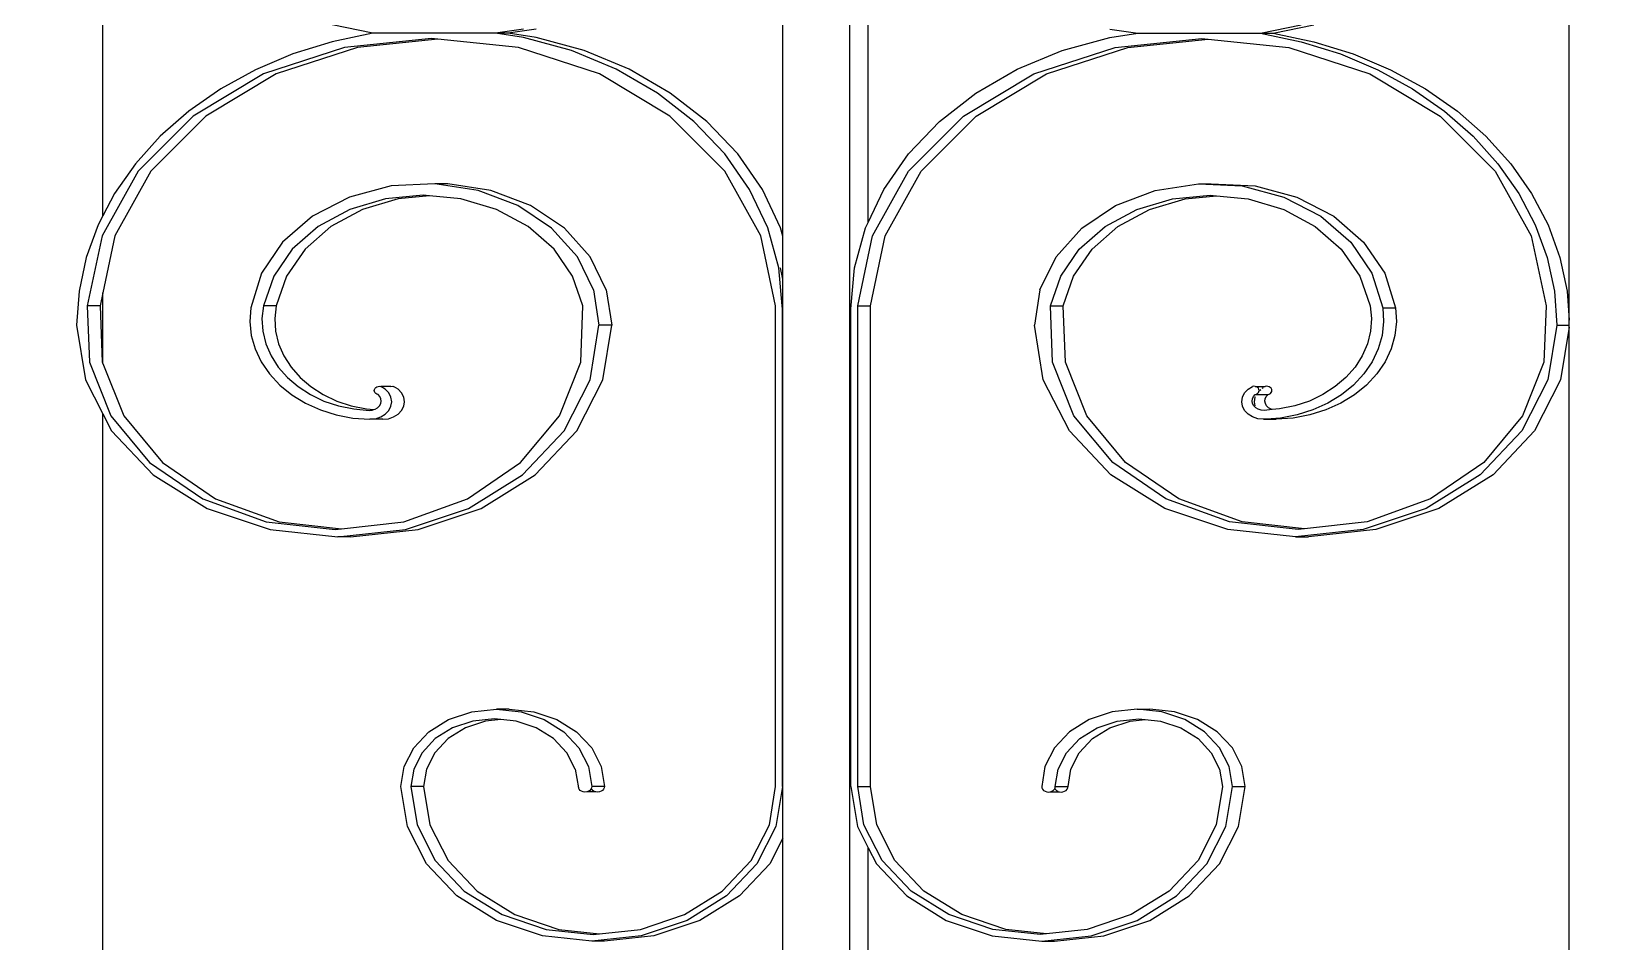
# Model space of a CAD drawing. Header units: millimetres. Extents: x 173236 to 801264, y -94969 to 615039.
# Drawn here: x 549722.2 to 550015, y -2385.4 to -2214.4 of the extents above; entities that cross this region are included whole.
import ezdxf

# ---------------------------------------------------------------- set-up
doc = ezdxf.new("R2010")
doc.units = ezdxf.units.MM
doc.header["$MEASUREMENT"] = 0
doc.header["$PDMODE"] = 2
for name, color, linetype in [('VOX-A-ANNO-DIMS', 160, 'Continuous'), ('VOX-A-STAIRS-STEPS', 140, 'Continuous'), ('VOX-A-WALL-PATT', 233, 'Continuous')]:
    doc.layers.add(name, color=color, linetype=linetype)
doc.styles.add('1.5 mm Rotis Annotative', font='', dxfattribs={"height": 1.5})
doc.styles.get('1.5 mm Rotis Annotative').set_extended_font_data('Rotis Sans Serif')
doc.dimstyles.new('1.5 mm Rotis Annotative', dxfattribs={"dimtxt": 1.5, "dimasz": 1, "dimexe": 1.5, "dimexo": 0, "dimgap": 1, "dimtad": 1, "dimdec": 0, "dimrnd": 5, "dimzin": 0, "dimdsep": 46, "dimtxsty": '1.5 mm Rotis Annotative', "dimblk": 'ARCHTICK', "dimcen": 0.09, "dimdle": 1, "dimadec": 0, "dimazin": 0, "dimtfac": 1, "dimtdec": 0, "dimtofl": 0, "dimtmove": 1, "dimatfit": 3, "dimfxl": 2, "dimfxlon": 1, "dimtolj": 1, "dimtzin": 0, "dimarcsym": 0})

# ---------------------------------------------------------------- blocks, each defined once
blk = doc.blocks.new('SS')
at = {"layer": 'VOX-A-WALL-PATT'}
for p, q in [((292606.12, -1446.61), (292606.12, -569.27)), ((292474.49, -1052.92), (292474.49, -947.93)), ((292618.41, -1037.51), (292618.41, -963.34)), ((292602.77, -1035.01), (292602.77, -965.84)), ((292742.83, -1033.79), (292742.83, -967.06)), ((292528.66, -1000.42), (292521.2, -998.88)), ((292528.66, -1000.42), (292521.2, -1001.97)), ((292531, -1000.42), (292523.54, -998.88)), ((292531, -1000.42), (292523.54, -1001.97)), ((292531, -1000.42), (292528.66, -1000.42)), ((292553.41, -1000.42), (292531, -1000.42)), ((292558.54, -999.67), (292553.41, -1000.42)), ((292558.54, -1001.18), (292553.41, -1000.42)), ((292663.52, -999.67), (292668.66, -1000.42)), ((292663.52, -1001.18), (292668.66, -1000.42)), ((292665.86, -999.67), (292671, -1000.42)), ((292665.86, -1001.18), (292671, -1000.42)), ((292668.66, -1000.42), (292671, -1000.42)), ((292671, -1000.42), (292693.4, -1000.42)), ((292693.4, -1000.42), (292700.87, -998.88)), ((292693.4, -1000.42), (292700.87, -1001.97)), ((292525.82, -1002.99), (292510.95, -1007.83)), ((292521.2, -1001.97), (292514.01, -1004.2)), ((292523.54, -1001.97), (292516.35, -1004.2)), ((292540.54, -1001.46), (292525.82, -1002.99)), ((292541.71, -1001.34), (292540.54, -1001.46)), ((292555.26, -1002.99), (292540.54, -1001.46)), ((292557.6, -1002.99), (292541.71, -1001.34)), ((292570.13, -1007.83), (292555.26, -1002.99)), ((292572.47, -1007.83), (292557.6, -1002.99)), ((292567.3, -1003.59), (292558.54, -1001.18)), ((292575.54, -1007), (292567.3, -1003.59)), ((292646.53, -1007), (292654.76, -1003.59)), ((292648.87, -1007), (292657.1, -1003.59)), ((292651.94, -1007.83), (292666.8, -1002.99)), ((292654.76, -1003.59), (292663.52, -1001.18)), ((292657.1, -1003.59), (292665.86, -1001.18)), ((292666.8, -1002.99), (292681.52, -1001.46)), ((292681.52, -1001.46), (292682.69, -1001.34)), ((292681.52, -1001.46), (292696.25, -1002.99)), ((292682.69, -1001.34), (292698.59, -1002.99)), ((292696.25, -1002.99), (292711.11, -1007.83)), ((292698.59, -1002.99), (292713.45, -1007.83)), ((292700.87, -1001.97), (292708.06, -1004.2)), ((292514.01, -1004.2), (292507.18, -1007.09)), ((292516.35, -1004.2), (292509.52, -1007.09)), ((292708.06, -1004.2), (292714.89, -1007.09)), ((292510.95, -1007.83), (292498.08, -1015.55)), ((292507.18, -1007.09), (292500.8, -1010.59)), ((292509.52, -1007.09), (292503.14, -1010.59)), ((292583.01, -1015.55), (292570.13, -1007.83)), ((292585.35, -1015.55), (292572.47, -1007.83)), ((292583.07, -1011.36), (292575.54, -1007)), ((292638.99, -1011.36), (292646.53, -1007)), ((292639.06, -1015.55), (292651.94, -1007.83)), ((292641.33, -1011.36), (292648.87, -1007)), ((292711.11, -1007.83), (292723.99, -1015.55)), ((292713.45, -1007.83), (292726.33, -1015.55)), ((292714.89, -1007.09), (292721.27, -1010.59)), ((292500.8, -1010.59), (292494.96, -1014.65)), ((292503.14, -1010.59), (292497.3, -1014.65)), ((292589.74, -1016.55), (292583.07, -1011.36)), ((292632.32, -1016.55), (292638.99, -1011.36)), ((292634.66, -1016.55), (292641.33, -1011.36)), ((292721.27, -1010.59), (292727.11, -1014.65)), ((292494.96, -1014.65), (292489.73, -1019.24)), ((292497.3, -1014.65), (292492.07, -1019.24)), ((292727.11, -1014.65), (292732.33, -1019.24)), ((292498.08, -1015.55), (292488.02, -1025.66)), ((292593.07, -1025.66), (292583.01, -1015.55)), ((292595.41, -1025.66), (292585.35, -1015.55)), ((292595.4, -1022.48), (292589.74, -1016.55)), ((292626.66, -1022.48), (292632.32, -1016.55)), ((292629, -1025.66), (292639.06, -1015.55)), ((292629, -1022.48), (292634.66, -1016.55)), ((292723.99, -1015.55), (292734.05, -1025.66)), ((292726.33, -1015.55), (292736.39, -1025.66)), ((292489.73, -1019.24), (292485.19, -1024.28)), ((292492.07, -1019.24), (292487.53, -1024.28)), ((292732.33, -1019.24), (292736.88, -1024.28)), ((292599.94, -1029.02), (292595.4, -1022.48)), ((292622.13, -1029.02), (292626.66, -1022.48)), ((292624.47, -1029.02), (292629, -1022.48)), ((292485.19, -1024.28), (292481.38, -1029.7)), ((292488.02, -1025.66), (292481.43, -1037.49)), ((292487.53, -1024.28), (292483.72, -1029.7)), ((292599.66, -1037.49), (292593.07, -1025.66)), ((292602, -1037.49), (292595.41, -1025.66)), ((292622.41, -1037.49), (292629, -1025.66)), ((292734.05, -1025.66), (292740.64, -1037.49)), ((292736.39, -1025.66), (292742.98, -1037.49)), ((292736.88, -1024.28), (292740.68, -1029.7)), ((292531.99, -1028.35), (292524.36, -1030.37)), ((292534.33, -1028.35), (292526.7, -1030.37)), ((292540, -1027.93), (292531.99, -1028.35)), ((292542.34, -1027.93), (292534.33, -1028.35)), ((292542.34, -1027.93), (292540, -1027.93)), ((292550.23, -1029.15), (292542.34, -1027.93)), ((292557.49, -1031.91), (292550.23, -1029.15)), ((292602.77, -1035.01), (292599.94, -1029.02)), ((292618.82, -1036.02), (292622.13, -1029.02)), ((292621.16, -1036.02), (292624.47, -1029.02)), ((292664.57, -1031.91), (292671.84, -1029.15)), ((292666.91, -1031.91), (292674.18, -1029.15)), ((292671.84, -1029.15), (292679.72, -1027.93)), ((292674.18, -1029.15), (292682.06, -1027.93)), ((292679.72, -1027.93), (292682.06, -1027.93)), ((292682.06, -1027.93), (292690.07, -1028.35)), ((292690.07, -1028.35), (292697.7, -1030.37)), ((292481.38, -1029.7), (292478.37, -1035.45)), ((292483.72, -1029.7), (292480.71, -1035.45)), ((292524.36, -1030.37), (292517.59, -1033.87)), ((292526.7, -1030.37), (292519.93, -1033.87)), ((292533.27, -1030.71), (292526.74, -1032.66)), ((292539.02, -1030.16), (292533.27, -1030.71)), ((292540.19, -1030.04), (292539.02, -1030.16)), ((292544.76, -1030.71), (292539.02, -1030.16)), ((292547.1, -1030.71), (292540.19, -1030.04)), ((292551.29, -1032.66), (292544.76, -1030.71)), ((292553.63, -1032.66), (292547.1, -1030.71)), ((292563.68, -1036.05), (292557.49, -1031.91)), ((292658.38, -1036.05), (292664.57, -1031.91)), ((292660.72, -1036.05), (292666.91, -1031.91)), ((292670.78, -1032.66), (292677.31, -1030.71)), ((292677.31, -1030.71), (292683.05, -1030.16)), ((292683.05, -1030.16), (292684.22, -1030.04)), ((292683.05, -1030.16), (292688.79, -1030.71)), ((292684.22, -1030.04), (292691.13, -1030.71)), ((292688.79, -1030.71), (292695.32, -1032.66)), ((292691.13, -1030.71), (292697.66, -1032.66)), ((292697.7, -1030.37), (292704.47, -1033.87)), ((292740.68, -1029.7), (292742.83, -1033.79)), ((292517.59, -1033.87), (292512.11, -1038.62)), ((292519.93, -1033.87), (292514.45, -1038.62)), ((292526.74, -1032.66), (292520.96, -1035.79)), ((292557.08, -1035.79), (292551.29, -1032.66)), ((292559.42, -1035.79), (292553.63, -1032.66)), ((292603.25, -1036.02), (292602.77, -1035.01)), ((292664.99, -1035.79), (292670.78, -1032.66)), ((292695.32, -1032.66), (292701.11, -1035.79)), ((292697.66, -1032.66), (292703.45, -1035.79)), ((292704.47, -1033.87), (292709.96, -1038.62)), ((292742.83, -1033.79), (292743.7, -1035.45)), ((292478.37, -1035.45), (292476.19, -1041.43)), ((292480.71, -1035.45), (292478.53, -1041.43)), ((292481.43, -1037.49), (292478.73, -1050.29)), ((292520.96, -1035.79), (292516.23, -1039.94)), ((292561.8, -1039.94), (292557.08, -1035.79)), ((292564.14, -1039.94), (292559.42, -1035.79)), ((292568.4, -1041.31), (292563.68, -1036.05)), ((292602.35, -1050.29), (292599.66, -1037.49)), ((292604.69, -1050.29), (292602, -1037.49)), ((292605.26, -1043.33), (292603.25, -1036.02)), ((292618.41, -1037.51), (292618.82, -1036.02)), ((292618.41, -1045.37), (292618.41, -1037.51)), ((292619.14, -1043.33), (292621.16, -1036.02)), ((292619.71, -1050.29), (292622.41, -1037.49)), ((292653.66, -1041.31), (292658.38, -1036.05)), ((292656, -1041.31), (292660.72, -1036.05)), ((292660.26, -1039.94), (292664.99, -1035.79)), ((292701.11, -1035.79), (292705.83, -1039.94)), ((292703.45, -1035.79), (292708.17, -1039.94)), ((292740.64, -1037.49), (292742.83, -1047.89)), ((292742.98, -1037.49), (292745.68, -1050.29)), ((292743.7, -1035.45), (292745.88, -1041.43)), ((292512.11, -1038.62), (292508.26, -1044.32)), ((292514.45, -1038.62), (292510.6, -1044.32)), ((292516.23, -1039.94), (292512.83, -1044.86)), ((292565.2, -1044.86), (292561.8, -1039.94)), ((292567.54, -1044.86), (292564.14, -1039.94)), ((292656.86, -1044.86), (292660.26, -1039.94)), ((292705.83, -1039.94), (292709.23, -1044.86)), ((292708.17, -1039.94), (292711.57, -1044.86)), ((292709.96, -1038.62), (292713.81, -1044.32)), ((292476.19, -1041.43), (292474.87, -1047.58)), ((292478.53, -1041.43), (292477.21, -1047.58)), ((292571.36, -1047.36), (292568.4, -1041.31)), ((292605.94, -1050.81), (292605.26, -1043.33)), ((292618.41, -1045.37), (292618.84, -1043.33)), ((292618.51, -1050.29), (292619.14, -1043.33)), ((292650.7, -1047.36), (292653.66, -1041.31)), ((292653.04, -1047.36), (292656, -1041.31)), ((292745.88, -1041.43), (292747.19, -1047.58)), ((292508.26, -1044.32), (292506.28, -1050.63)), ((292510.6, -1044.32), (292508.62, -1050.63)), ((292512.83, -1044.86), (292510.94, -1050.29)), ((292567.09, -1050.29), (292565.2, -1044.86)), ((292569.43, -1050.29), (292567.54, -1044.86)), ((292618.41, -1050.29), (292618.41, -1045.37)), ((292654.98, -1050.29), (292656.86, -1044.86)), ((292709.23, -1044.86), (292711.12, -1050.29)), ((292711.57, -1044.86), (292713.46, -1050.29)), ((292713.81, -1044.32), (292715.78, -1050.63)), ((292474.87, -1047.58), (292474.49, -1052.92)), ((292477.21, -1047.58), (292476.77, -1053.81)), ((292571.36, -1047.36), (292572.37, -1053.81)), ((292650.7, -1047.36), (292649.7, -1053.81)), ((292653.04, -1047.36), (292652.04, -1053.81)), ((292742.83, -1060.83), (292742.83, -1047.89)), ((292742.83, -1047.89), (292743.34, -1050.29)), ((292747.19, -1047.58), (292747.64, -1053.81)), ((292478.73, -1050.29), (292479.14, -1060.59)), ((292506.28, -1050.63), (292506.12, -1053.16)), ((292508.62, -1050.63), (292506.28, -1050.63)), ((292508.62, -1050.63), (292508.46, -1053.16)), ((292510.94, -1050.29), (292510.7, -1052.61)), ((292566.68, -1060.59), (292567.09, -1050.29)), ((292569.43, -1050.29), (292567.09, -1050.29)), ((292569.02, -1060.59), (292569.43, -1050.29)), ((292604.69, -1050.29), (292602.35, -1050.29)), ((292602.35, -1138.23), (292602.35, -1050.29)), ((292604.69, -1138.23), (292604.69, -1050.29)), ((292605.94, -1138.23), (292605.94, -1050.81)), ((292618.41, -1050.29), (292618.51, -1050.29)), ((292618.41, -1050.81), (292618.41, -1050.29)), ((292618.41, -1050.81), (292618.47, -1050.81)), ((292618.41, -1138.23), (292618.41, -1050.81)), ((292618.47, -1050.81), (292618.51, -1050.29)), ((292618.47, -1138.23), (292618.47, -1050.81)), ((292619.71, -1138.23), (292619.71, -1050.29)), ((292655.39, -1060.59), (292654.98, -1050.29)), ((292711.12, -1050.29), (292713.46, -1050.29)), ((292711.12, -1050.29), (292711.37, -1052.61)), ((292713.46, -1050.29), (292713.71, -1052.61)), ((292715.78, -1050.63), (292715.95, -1053.16)), ((292743.34, -1050.29), (292742.93, -1060.59)), ((292743.34, -1050.29), (292745.68, -1050.29)), ((292745.68, -1050.29), (292745.27, -1060.59)), ((292474.49, -1053.81), (292474.49, -1052.92)), ((292476.77, -1053.81), (292474.49, -1053.81)), ((292474.49, -1054.2), (292474.49, -1053.81)), ((292474.49, -1054.2), (292476.06, -1063.83)), ((292474.49, -1322.37), (292474.49, -1054.2)), ((292476.77, -1053.81), (292478.4, -1063.83)), ((292506.12, -1053.16), (292506.38, -1055.68)), ((292508.46, -1053.16), (292508.72, -1055.68)), ((292510.7, -1052.61), (292510.85, -1054.93)), ((292510.85, -1054.93), (292511.41, -1057.21)), ((292570.74, -1063.83), (292572.37, -1053.81)), ((292651.33, -1063.83), (292649.7, -1053.81)), ((292649.7, -1053.81), (292652.04, -1053.81)), ((292653.67, -1063.83), (292652.04, -1053.81)), ((292711.21, -1054.93), (292710.66, -1057.21)), ((292711.37, -1052.61), (292711.21, -1054.93)), ((292713.55, -1054.93), (292713, -1057.21)), ((292713.71, -1052.61), (292713.55, -1054.93)), ((292715.95, -1053.16), (292715.68, -1055.68)), ((292747.64, -1053.81), (292746.01, -1063.83)), ((292506.38, -1055.68), (292507.09, -1058.15)), ((292508.72, -1055.68), (292509.43, -1058.15)), ((292511.41, -1057.21), (292512.36, -1059.41)), ((292710.66, -1057.21), (292709.71, -1059.41)), ((292713, -1057.21), (292712.05, -1059.41)), ((292715.68, -1055.68), (292714.98, -1058.15)), ((292479.14, -1060.59), (292483.04, -1070.4)), ((292507.09, -1058.15), (292508.2, -1060.52)), ((292508.2, -1060.52), (292509.72, -1062.74)), ((292509.43, -1058.15), (292510.54, -1060.52)), ((292510.54, -1060.52), (292512.06, -1062.74)), ((292512.36, -1059.41), (292513.67, -1061.48)), ((292562.78, -1070.4), (292566.68, -1060.59)), ((292565.12, -1070.4), (292569.02, -1060.59)), ((292659.29, -1070.4), (292655.39, -1060.59)), ((292709.71, -1059.41), (292708.39, -1061.48)), ((292712.05, -1059.41), (292710.73, -1061.48)), ((292713.86, -1060.52), (292712.35, -1062.74)), ((292714.98, -1058.15), (292713.86, -1060.52)), ((292745.27, -1060.59), (292741.36, -1070.4)), ((292742.93, -1060.59), (292742.83, -1060.83)), ((292509.72, -1062.74), (292511.6, -1064.77)), ((292512.06, -1062.74), (292513.94, -1064.77)), ((292513.67, -1061.48), (292515.34, -1063.37)), ((292515.34, -1063.37), (292517.31, -1065.06)), ((292706.73, -1063.37), (292704.75, -1065.06)), ((292708.39, -1061.48), (292706.73, -1063.37)), ((292709.07, -1063.37), (292707.09, -1065.06)), ((292710.73, -1061.48), (292709.07, -1063.37)), ((292712.35, -1062.74), (292710.47, -1064.77)), ((292742.83, -1060.83), (292739.02, -1070.4)), ((292476.06, -1063.83), (292480.83, -1073.17)), ((292478.4, -1063.83), (292483.17, -1073.17)), ((292511.6, -1064.77), (292513.81, -1066.56)), ((292513.94, -1064.77), (292516.15, -1066.56)), ((292517.31, -1065.06), (292519.56, -1066.51)), ((292519.56, -1066.51), (292522.04, -1067.69)), ((292528.91, -1065.76), (292528.94, -1065.56)), ((292528.94, -1065.95), (292528.91, -1065.76)), ((292528.94, -1065.56), (292529.04, -1065.37)), ((292529.03, -1066.14), (292528.94, -1065.95)), ((292529.18, -1066.3), (292529.03, -1066.14)), ((292529.04, -1065.37), (292529.19, -1065.22)), ((292529.37, -1066.42), (292529.18, -1066.3)), ((292529.19, -1065.22), (292529.39, -1065.1)), ((292529.6, -1066.5), (292529.37, -1066.42)), ((292529.39, -1065.1), (292529.62, -1065.02)), ((292531.94, -1066.5), (292529.6, -1066.5)), ((292529.92, -1066.87), (292529.6, -1066.5)), ((292529.62, -1065.02), (292529.86, -1065)), ((292529.86, -1065), (292530.11, -1065.03)), ((292531.94, -1065.03), (292530.11, -1065.03)), ((292530.22, -1065.1), (292530.11, -1065.03)), ((292530.67, -1065.37), (292530.41, -1065.22)), ((292531.14, -1065.76), (292530.95, -1065.56)), ((292531.25, -1065.76), (292531.28, -1065.56)), ((292531.28, -1065.95), (292531.25, -1065.76)), ((292531.28, -1065.56), (292531.38, -1065.37)), ((292531.37, -1066.14), (292531.28, -1065.95)), ((292531.52, -1066.3), (292531.37, -1066.14)), ((292531.38, -1065.37), (292531.53, -1065.22)), ((292531.65, -1066.39), (292531.52, -1066.3)), ((292531.53, -1065.22), (292531.73, -1065.1)), ((292531.67, -1066.42), (292531.65, -1066.39)), ((292531.71, -1066.42), (292531.67, -1066.42)), ((292531.94, -1066.5), (292531.71, -1066.42)), ((292531.73, -1065.1), (292531.94, -1065.03)), ((292531.94, -1065.03), (292532.2, -1065)), ((292532.26, -1066.87), (292531.94, -1066.5)), ((292532.2, -1065), (292532.45, -1065.03)), ((292533.27, -1065.54), (292532.45, -1065.03)), ((292533.9, -1066.21), (292533.27, -1065.54)), ((292534.3, -1066.98), (292533.9, -1066.21)), ((292565.96, -1073.17), (292570.74, -1063.83)), ((292656.1, -1073.17), (292651.33, -1063.83)), ((292658.44, -1073.17), (292653.67, -1063.83)), ((292687.77, -1066.98), (292688.16, -1066.21)), ((292688.16, -1066.21), (292688.8, -1065.54)), ((292688.8, -1065.54), (292689.62, -1065.03)), ((292689.86, -1065), (292689.62, -1065.03)), ((292690.11, -1065.02), (292689.86, -1065)), ((292690.11, -1065.02), (292691.96, -1065.03)), ((292690.11, -1066.98), (292690.5, -1066.21)), ((292690.5, -1066.21), (292691.14, -1065.54)), ((292691.14, -1065.54), (292691.96, -1065.03)), ((292692.2, -1065), (292691.96, -1065.03)), ((292692.14, -1066.87), (292692.47, -1066.5)), ((292692.45, -1065.02), (292692.2, -1065)), ((292692.68, -1065.1), (292692.45, -1065.02)), ((292692.47, -1066.5), (292692.69, -1066.42)), ((292692.87, -1065.22), (292692.68, -1065.1)), ((292692.69, -1066.42), (292692.89, -1066.3)), ((292693.03, -1065.37), (292692.87, -1065.22)), ((292692.89, -1066.3), (292693.04, -1066.14)), ((292693.12, -1065.56), (292693.03, -1065.37)), ((292693.04, -1066.14), (292693.13, -1065.95)), ((292693.16, -1065.76), (292693.12, -1065.56)), ((292693.13, -1065.95), (292693.16, -1065.76)), ((292702.5, -1066.51), (292700.03, -1067.69)), ((292704.84, -1066.51), (292702.37, -1067.69)), ((292704.75, -1065.06), (292702.5, -1066.51)), ((292707.09, -1065.06), (292704.84, -1066.51)), ((292710.47, -1064.77), (292708.26, -1066.56)), ((292746.01, -1063.83), (292742.83, -1070.05)), ((292513.81, -1066.56), (292516.3, -1068.09)), ((292516.15, -1066.56), (292518.64, -1068.09)), ((292516.3, -1068.09), (292519.04, -1069.33)), ((292518.64, -1068.09), (292521.38, -1069.33)), ((292519.04, -1069.33), (292521.95, -1070.24)), ((292521.38, -1069.33), (292524.29, -1070.24)), ((292522.04, -1067.69), (292524.69, -1068.57)), ((292524.69, -1068.57), (292527.48, -1069.14)), ((292527.48, -1069.14), (292528.83, -1069.26)), ((292528.83, -1069.26), (292529.06, -1069.19)), ((292528.83, -1069.26), (292530.33, -1069.4)), ((292529.06, -1069.19), (292529.51, -1068.93)), ((292529.51, -1068.93), (292529.86, -1068.58)), ((292529.86, -1068.58), (292530.08, -1068.17)), ((292530.12, -1067.29), (292529.92, -1066.87)), ((292530.08, -1068.17), (292530.17, -1067.73)), ((292530.17, -1067.73), (292530.12, -1067.29)), ((292530.33, -1069.4), (292530.88, -1069.35)), ((292530.88, -1069.35), (292531.4, -1069.19)), ((292531.4, -1069.19), (292531.85, -1068.93)), ((292531.85, -1068.93), (292532.2, -1068.58)), ((292531.96, -1066.98), (292531.9, -1066.87)), ((292532.09, -1067.82), (292531.96, -1066.98)), ((292531.97, -1068.58), (292532.09, -1067.82)), ((292532.2, -1068.58), (292532.42, -1068.17)), ((292532.46, -1067.29), (292532.26, -1066.87)), ((292532.42, -1068.17), (292532.51, -1067.73)), ((292532.51, -1067.73), (292532.46, -1067.29)), ((292533.9, -1069.43), (292534.3, -1068.65)), ((292534.43, -1067.82), (292534.3, -1066.98)), ((292534.3, -1068.65), (292534.43, -1067.82)), ((292687.63, -1067.82), (292687.77, -1066.98)), ((292687.77, -1068.65), (292687.63, -1067.82)), ((292688.16, -1069.43), (292687.77, -1068.65)), ((292689.97, -1067.82), (292690.11, -1066.98)), ((292690.11, -1068.65), (292689.97, -1067.82)), ((292690.5, -1069.43), (292690.11, -1068.65)), ((292691.89, -1067.73), (292691.95, -1067.29)), ((292691.98, -1068.17), (292691.89, -1067.73)), ((292691.95, -1067.29), (292692.14, -1066.87)), ((292692.21, -1068.58), (292691.98, -1068.17)), ((292692.56, -1068.93), (292692.21, -1068.58)), ((292693.01, -1069.19), (292692.56, -1068.93)), ((292693.24, -1069.26), (292693.01, -1069.19)), ((292694.59, -1069.14), (292693.24, -1069.26)), ((292693.53, -1069.35), (292693.24, -1069.26)), ((292694.08, -1069.4), (292693.53, -1069.35)), ((292696.93, -1069.14), (292694.08, -1069.4)), ((292697.37, -1068.57), (292694.59, -1069.14)), ((292699.71, -1068.57), (292696.93, -1069.14)), ((292700.03, -1067.69), (292697.37, -1068.57)), ((292702.37, -1067.69), (292699.71, -1068.57)), ((292703.03, -1069.33), (292700.11, -1070.24)), ((292705.76, -1068.09), (292703.03, -1069.33)), ((292708.26, -1066.56), (292705.76, -1068.09)), ((292483.04, -1070.4), (292490.14, -1078.95)), ((292521.95, -1070.24), (292525, -1070.81)), ((292524.29, -1070.24), (292527.34, -1070.81)), ((292525, -1070.81), (292528.12, -1071.04)), ((292527.34, -1070.81), (292529.06, -1070.94)), ((292528.12, -1071.04), (292529.06, -1070.94)), ((292530.46, -1071.04), (292528.12, -1071.04)), ((292529.06, -1070.94), (292530.46, -1071.04)), ((292530.46, -1071.04), (292531.49, -1070.93)), ((292531.49, -1070.93), (292532.45, -1070.61)), ((292532.45, -1070.61), (292533.27, -1070.1)), ((292533.27, -1070.1), (292533.9, -1069.43)), ((292555.68, -1078.95), (292562.78, -1070.4)), ((292558.02, -1078.95), (292565.12, -1070.4)), ((292666.38, -1078.95), (292659.29, -1070.4)), ((292688.8, -1070.1), (292688.16, -1069.43)), ((292689.62, -1070.61), (292688.8, -1070.1)), ((292690.58, -1070.93), (292689.62, -1070.61)), ((292691.14, -1070.1), (292690.5, -1069.43)), ((292691.61, -1071.04), (292690.58, -1070.93)), ((292691.96, -1070.61), (292691.14, -1070.1)), ((292692.92, -1070.93), (292691.61, -1071.04)), ((292691.61, -1071.04), (292693.95, -1071.04)), ((292692.92, -1070.93), (292691.96, -1070.61)), ((292693.95, -1071.04), (292692.92, -1070.93)), ((292697.06, -1070.81), (292693.95, -1071.04)), ((292700.11, -1070.24), (292697.06, -1070.81)), ((292739.02, -1070.4), (292731.93, -1078.95)), ((292741.36, -1070.4), (292734.27, -1078.95)), ((292742.83, -1070.05), (292741.23, -1073.17)), ((292742.83, -1322.8), (292742.83, -1070.05)), ((292480.83, -1073.17), (292488.43, -1081.2)), ((292483.17, -1073.17), (292490.77, -1081.2)), ((292558.37, -1081.2), (292565.96, -1073.17)), ((292663.7, -1081.2), (292656.1, -1073.17)), ((292666.04, -1081.2), (292658.44, -1073.17)), ((292741.23, -1073.17), (292733.64, -1081.2)), ((292490.14, -1078.95), (292499.87, -1085.59)), ((292545.95, -1085.59), (292555.68, -1078.95)), ((292548.29, -1085.59), (292558.02, -1078.95)), ((292676.12, -1085.59), (292666.38, -1078.95)), ((292731.93, -1078.95), (292722.2, -1085.59)), ((292734.27, -1078.95), (292724.54, -1085.59)), ((292488.43, -1081.2), (292498.33, -1087.35)), ((292490.77, -1081.2), (292500.67, -1087.35)), ((292548.47, -1087.35), (292558.37, -1081.2)), ((292673.6, -1087.35), (292663.7, -1081.2)), ((292675.94, -1087.35), (292666.04, -1081.2)), ((292733.64, -1081.2), (292723.74, -1087.35)), ((292499.87, -1085.59), (292511.48, -1089.78)), ((292534.33, -1089.78), (292545.95, -1085.59)), ((292536.67, -1089.78), (292548.29, -1085.59)), ((292687.73, -1089.78), (292676.12, -1085.59)), ((292722.2, -1085.59), (292710.58, -1089.78)), ((292724.54, -1085.59), (292712.92, -1089.78)), ((292498.33, -1087.35), (292509.86, -1091.22)), ((292500.67, -1087.35), (292512.2, -1091.22)), ((292536.94, -1091.22), (292548.47, -1087.35)), ((292685.13, -1091.22), (292673.6, -1087.35)), ((292687.47, -1091.22), (292675.94, -1087.35)), ((292723.74, -1087.35), (292712.21, -1091.22)), ((292509.86, -1091.22), (292522.23, -1092.54)), ((292511.48, -1089.78), (292522.91, -1091.09)), ((292512.2, -1091.22), (292524.57, -1092.54)), ((292522.91, -1091.09), (292534.33, -1089.78)), ((292522.91, -1091.09), (292524.08, -1091.22)), ((292524.08, -1091.22), (292536.67, -1089.78)), ((292524.57, -1092.54), (292536.94, -1091.22)), ((292697.5, -1092.54), (292685.13, -1091.22)), ((292699.84, -1092.54), (292687.47, -1091.22)), ((292699.16, -1091.09), (292687.73, -1089.78)), ((292710.58, -1089.78), (292699.16, -1091.09)), ((292700.33, -1091.22), (292699.16, -1091.09)), ((292712.21, -1091.22), (292699.84, -1092.54)), ((292712.92, -1089.78), (292700.33, -1091.22)), ((292524.57, -1092.54), (292522.23, -1092.54)), ((292697.5, -1092.54), (292699.84, -1092.54)), ((292538.9, -1128.23), (292542.52, -1125.98)), ((292541.24, -1128.23), (292544.86, -1125.98)), ((292542.52, -1125.98), (292546.72, -1124.57)), ((292544.86, -1125.98), (292549.06, -1124.57)), ((292549.28, -1126.25), (292545.59, -1127.49)), ((292546.72, -1124.57), (292551.24, -1124.09)), ((292549.06, -1124.57), (292553.58, -1124.09)), ((292552.07, -1125.95), (292549.28, -1126.25)), ((292553.58, -1124.09), (292551.24, -1124.09)), ((292553.24, -1125.83), (292552.07, -1125.95)), ((292554.86, -1126.25), (292552.07, -1125.95)), ((292557.2, -1126.25), (292553.24, -1125.83)), ((292553.58, -1124.09), (292558.1, -1124.57)), ((292558.55, -1127.49), (292554.86, -1126.25)), ((292560.89, -1127.49), (292557.2, -1126.25)), ((292558.1, -1124.57), (292562.31, -1125.98)), ((292562.31, -1125.98), (292565.92, -1128.23)), ((292659.76, -1125.98), (292656.14, -1128.23)), ((292662.1, -1125.98), (292658.48, -1128.23)), ((292663.97, -1124.57), (292659.76, -1125.98)), ((292666.31, -1124.57), (292662.1, -1125.98)), ((292663.51, -1127.49), (292667.2, -1126.25)), ((292668.48, -1124.09), (292663.97, -1124.57)), ((292670.82, -1124.09), (292666.31, -1124.57)), ((292667.2, -1126.25), (292669.99, -1125.95)), ((292668.48, -1124.09), (292670.82, -1124.09)), ((292669.99, -1125.95), (292671.16, -1125.83)), ((292669.99, -1125.95), (292672.79, -1126.25)), ((292675.34, -1124.57), (292670.82, -1124.09)), ((292671.16, -1125.83), (292675.13, -1126.25)), ((292672.79, -1126.25), (292676.48, -1127.49)), ((292675.13, -1126.25), (292678.82, -1127.49)), ((292679.55, -1125.98), (292675.34, -1124.57)), ((292683.16, -1128.23), (292679.55, -1125.98)), ((292536.13, -1131.16), (292538.9, -1128.23)), ((292538.47, -1131.16), (292541.24, -1128.23)), ((292545.59, -1127.49), (292542.42, -1129.46)), ((292561.72, -1129.46), (292558.55, -1127.49)), ((292564.06, -1129.46), (292560.89, -1127.49)), ((292565.92, -1128.23), (292568.7, -1131.16)), ((292656.14, -1128.23), (292653.37, -1131.16)), ((292658.48, -1128.23), (292655.71, -1131.16)), ((292660.34, -1129.46), (292663.51, -1127.49)), ((292676.48, -1127.49), (292679.65, -1129.46)), ((292678.82, -1127.49), (292681.99, -1129.46)), ((292685.94, -1131.16), (292683.16, -1128.23)), ((292534.38, -1134.57), (292536.13, -1131.16)), ((292536.72, -1134.57), (292538.47, -1131.16)), ((292539.99, -1132.03), (292538.46, -1135.02)), ((292542.42, -1129.46), (292539.99, -1132.03)), ((292564.15, -1132.03), (292561.72, -1129.46)), ((292566.49, -1132.03), (292564.06, -1129.46)), ((292565.68, -1135.02), (292564.15, -1132.03)), ((292568.02, -1135.02), (292566.49, -1132.03)), ((292568.7, -1131.16), (292570.44, -1134.57)), ((292653.37, -1131.16), (292651.63, -1134.57)), ((292655.71, -1131.16), (292653.97, -1134.57)), ((292656.38, -1135.02), (292657.91, -1132.03)), ((292657.91, -1132.03), (292660.34, -1129.46)), ((292679.65, -1129.46), (292682.08, -1132.03)), ((292681.99, -1129.46), (292684.42, -1132.03)), ((292682.08, -1132.03), (292683.61, -1135.02)), ((292684.42, -1132.03), (292685.95, -1135.02)), ((292687.68, -1134.57), (292685.94, -1131.16)), ((292533.79, -1138.23), (292534.38, -1134.57)), ((292536.13, -1138.23), (292536.72, -1134.57)), ((292538.46, -1135.02), (292537.94, -1138.23)), ((292566.2, -1138.23), (292565.68, -1135.02)), ((292568.54, -1138.23), (292568.02, -1135.02)), ((292570.44, -1134.57), (292571.03, -1138.23)), ((292651.63, -1134.57), (292651.03, -1138.23)), ((292653.97, -1134.57), (292653.37, -1138.23)), ((292656.38, -1135.02), (292655.82, -1138.49)), ((292683.61, -1135.02), (292684.13, -1138.23)), ((292685.95, -1135.02), (292686.47, -1138.23)), ((292688.28, -1138.23), (292687.68, -1134.57)), ((292536.13, -1138.23), (292533.79, -1138.23)), ((292534.98, -1145.55), (292533.79, -1138.23)), ((292537.32, -1145.55), (292536.13, -1138.23)), ((292537.94, -1138.23), (292539.07, -1145.23)), ((292568.54, -1138.23), (292566.2, -1138.23)), ((292566.25, -1138.49), (292566.2, -1138.23)), ((292566.37, -1138.73), (292566.25, -1138.49)), ((292566.57, -1138.94), (292566.37, -1138.73)), ((292566.83, -1139.1), (292566.57, -1138.94)), ((292567.13, -1139.2), (292566.83, -1139.1)), ((292567.45, -1139.24), (292567.13, -1139.2)), ((292567.77, -1139.2), (292567.45, -1139.24)), ((292569.47, -1139.2), (292567.77, -1139.2)), ((292568.33, -1138.94), (292568.07, -1139.1)), ((292568.53, -1138.73), (292568.33, -1138.94)), ((292568.62, -1138.56), (292568.53, -1138.73)), ((292568.59, -1138.49), (292568.54, -1138.23)), ((292568.62, -1138.56), (292568.59, -1138.49)), ((292568.71, -1138.73), (292568.62, -1138.56)), ((292568.91, -1138.94), (292568.71, -1138.73)), ((292569.17, -1139.1), (292568.91, -1138.94)), ((292569.47, -1139.2), (292569.17, -1139.1)), ((292569.79, -1139.24), (292569.47, -1139.2)), ((292570.11, -1139.2), (292569.79, -1139.24)), ((292570.41, -1139.1), (292570.11, -1139.2)), ((292570.67, -1138.94), (292570.41, -1139.1)), ((292570.87, -1138.73), (292570.67, -1138.94)), ((292570.99, -1138.49), (292570.87, -1138.73)), ((292571.03, -1138.23), (292570.99, -1138.49)), ((292601.22, -1145.23), (292602.35, -1138.23)), ((292604.69, -1138.23), (292602.35, -1138.23)), ((292603.56, -1145.23), (292604.69, -1138.23)), ((292605.94, -1138.23), (292604.75, -1145.55)), ((292618.41, -1138.23), (292618.47, -1138.23)), ((292618.41, -1147.69), (292618.41, -1138.23)), ((292618.47, -1138.23), (292619.65, -1145.55)), ((292620.85, -1145.23), (292619.71, -1138.23)), ((292651.03, -1138.23), (292651.07, -1138.49)), ((292651.03, -1138.23), (292653.37, -1138.23)), ((292651.07, -1138.49), (292651.2, -1138.73)), ((292651.2, -1138.73), (292651.4, -1138.94)), ((292651.4, -1138.94), (292651.65, -1139.1)), ((292651.65, -1139.1), (292651.95, -1139.2)), ((292651.95, -1139.2), (292652.28, -1139.24)), ((292652.28, -1139.24), (292652.6, -1139.2)), ((292652.6, -1139.2), (292654.29, -1139.2)), ((292652.9, -1139.1), (292653.16, -1138.94)), ((292653.16, -1138.94), (292653.35, -1138.73)), ((292653.35, -1138.73), (292653.45, -1138.56)), ((292653.37, -1138.23), (292653.41, -1138.49)), ((292653.41, -1138.49), (292653.45, -1138.56)), ((292653.45, -1138.56), (292653.54, -1138.73)), ((292653.54, -1138.73), (292653.74, -1138.94)), ((292653.74, -1138.94), (292653.99, -1139.1)), ((292653.99, -1139.1), (292654.29, -1139.2)), ((292654.29, -1139.2), (292654.62, -1139.24)), ((292654.62, -1139.24), (292654.94, -1139.2)), ((292654.94, -1139.2), (292655.24, -1139.1)), ((292655.24, -1139.1), (292655.5, -1138.94)), ((292655.5, -1138.94), (292655.69, -1138.73)), ((292655.69, -1138.73), (292655.82, -1138.49)), ((292684.13, -1138.23), (292682.99, -1145.23)), ((292684.13, -1138.23), (292686.47, -1138.23)), ((292686.47, -1138.23), (292685.33, -1145.23)), ((292687.09, -1145.55), (292688.28, -1138.23)), ((292538.47, -1152.37), (292534.98, -1145.55)), ((292540.81, -1152.37), (292537.32, -1145.55)), ((292539.07, -1145.23), (292542.41, -1151.75)), ((292597.88, -1151.75), (292601.22, -1145.23)), ((292600.22, -1151.75), (292603.56, -1145.23)), ((292604.75, -1145.55), (292602.77, -1149.42)), ((292619.65, -1145.55), (292623.14, -1152.37)), ((292624.18, -1151.75), (292620.85, -1145.23)), ((292682.99, -1145.23), (292679.66, -1151.75)), ((292685.33, -1145.23), (292682, -1151.75)), ((292683.6, -1152.37), (292687.09, -1145.55)), ((292602.77, -1149.42), (292601.26, -1152.37)), ((292602.77, -1431.24), (292602.77, -1149.42)), ((292618.41, -1147.69), (292620.8, -1152.37)), ((292618.41, -1429.32), (292618.41, -1147.69)), ((292542.41, -1151.75), (292547.71, -1157.36)), ((292592.58, -1157.36), (292597.88, -1151.75)), ((292594.92, -1157.36), (292600.22, -1151.75)), ((292629.49, -1157.36), (292624.18, -1151.75)), ((292679.66, -1151.75), (292674.35, -1157.36)), ((292682, -1151.75), (292676.69, -1157.36)), ((292544.01, -1158.23), (292538.47, -1152.37)), ((292546.35, -1158.23), (292540.81, -1152.37)), ((292601.26, -1152.37), (292595.72, -1158.23)), ((292620.8, -1152.37), (292626.35, -1158.23)), ((292623.14, -1152.37), (292628.69, -1158.23)), ((292678.05, -1158.23), (292683.6, -1152.37)), ((292547.71, -1157.36), (292554.63, -1161.65)), ((292585.67, -1161.65), (292592.58, -1157.36)), ((292588.01, -1161.65), (292594.92, -1157.36)), ((292636.4, -1161.65), (292629.49, -1157.36)), ((292674.35, -1157.36), (292667.44, -1161.65)), ((292676.69, -1157.36), (292669.78, -1161.65)), ((292551.24, -1162.72), (292544.01, -1158.23)), ((292553.58, -1162.72), (292546.35, -1158.23)), ((292595.72, -1158.23), (292588.49, -1162.72)), ((292626.35, -1158.23), (292633.58, -1162.72)), ((292628.69, -1158.23), (292635.92, -1162.72)), ((292670.82, -1162.72), (292678.05, -1158.23)), ((292559.66, -1165.55), (292551.24, -1162.72)), ((292562, -1165.55), (292553.58, -1162.72)), ((292554.63, -1161.65), (292562.68, -1164.36)), ((292577.61, -1164.36), (292585.67, -1161.65)), ((292579.95, -1164.36), (292588.01, -1161.65)), ((292588.49, -1162.72), (292580.07, -1165.55)), ((292633.58, -1162.72), (292642, -1165.55)), ((292635.92, -1162.72), (292644.34, -1165.55)), ((292644.45, -1164.36), (292636.4, -1161.65)), ((292667.44, -1161.65), (292659.39, -1164.36)), ((292669.78, -1161.65), (292661.73, -1164.36)), ((292662.4, -1165.55), (292670.82, -1162.72)), ((292568.69, -1166.51), (292559.66, -1165.55)), ((292571.03, -1166.51), (292562, -1165.55)), ((292562.68, -1164.36), (292570.15, -1165.15)), ((292571.03, -1166.51), (292568.69, -1166.51)), ((292570.15, -1165.15), (292577.61, -1164.36)), ((292570.15, -1165.15), (292571.32, -1165.28)), ((292580.07, -1165.55), (292571.03, -1166.51)), ((292571.32, -1165.28), (292579.95, -1164.36)), ((292642, -1165.55), (292651.03, -1166.51)), ((292644.34, -1165.55), (292653.37, -1166.51)), ((292651.92, -1165.15), (292644.45, -1164.36)), ((292651.03, -1166.51), (292653.37, -1166.51)), ((292659.39, -1164.36), (292651.92, -1165.15)), ((292653.09, -1165.28), (292651.92, -1165.15)), ((292661.73, -1164.36), (292653.09, -1165.28)), ((292653.37, -1166.51), (292662.4, -1165.55))]:
    blk.add_line(p, q, dxfattribs=at)
blk = doc.blocks.new('_ArchTick')
at = {"color": 0, "linetype": 'ByBlock', "const_width": 0.15}
blk.add_lwpolyline([(-0.5, -0.5), (0.5, 0.5)], dxfattribs=at)
blk = doc.blocks.new('*D661')
at = {"layer": 'Defpoints', "color": 0, "transparency": 16777216}
for p in [(537437.71, -1723.82), (553695.97, -1723.82), (547999.44, -4473.82)]:
    blk.add_point(p, dxfattribs=at)
at = {"layer": 'VOX-A-ANNO-DIMS', "color": 0, "lineweight": -2, "transparency": 16777216}
for p, q in [((537437.71, -4573.82), (537437.71, -1623.82)), ((537637.71, -1723.82), (537287.71, -1723.82)), ((537637.71, -4473.82), (537287.71, -4473.82))]:
    blk.add_line(p, q, dxfattribs=at)
at = {"layer": 'VOX-A-ANNO-DIMS', "color": 0, "lineweight": -2, "transparency": 16777216, "xscale": 100, "yscale": 100, "zscale": 100}
for p, rotation in [((537437.71, -1723.82), 90), ((537437.71, -4473.82), 270)]:
    blk.add_blockref('_ArchTick', p, dxfattribs=dict(at, rotation=rotation))
at = {"layer": 'VOX-A-ANNO-DIMS', "color": 0, "transparency": 16777216, "insert": (537261.51, -3098.82), "char_height": 150, "attachment_point": 5, "rotation": 90, "style": '1.5 mm Rotis Annotative'}
blk.add_mtext('\\A1;2750', dxfattribs=at)
blk = doc.blocks.new('*D665')
at = {"layer": 'Defpoints', "color": 0, "transparency": 16777216}
for p in [(641539.18, 61543.32), (642299.94, 61543.32), (642299.94, 61417.89), (536630.73, -523.82), (560469.09, -523.82), (547516.89, -20473.82)]:
    blk.add_point(p, dxfattribs=at)
at = {"layer": 'VOX-A-ANNO-DIMS', "color": 0, "lineweight": -2, "transparency": 16777216}
for p, q in [((641539.18, 61543.32), (641539.18, 61267.89)), ((642299.94, 61543.32), (642299.94, 61267.89)), ((641439.18, 61417.89), (642399.94, 61417.89)), ((536630.73, -20573.82), (536630.73, -423.82)), ((536830.73, -523.82), (536480.73, -523.82)), ((536830.73, -20473.82), (536480.73, -20473.82))]:
    blk.add_line(p, q, dxfattribs=at)
at = {"layer": 'VOX-A-ANNO-DIMS', "color": 0, "lineweight": -2, "transparency": 16777216, "xscale": 100, "yscale": 100, "zscale": 100}
for p, rotation in [((641539.18, 61417.89), 180), ((536630.73, -523.82), 90), ((536630.73, -20473.82), 270)]:
    blk.add_blockref('_ArchTick', p, dxfattribs=dict(at, rotation=rotation))
blk.add_blockref('_ArchTick', (642299.94, 61417.89), dxfattribs=at)
at = {"layer": 'VOX-A-ANNO-DIMS', "color": 0, "transparency": 16777216, "insert": (641919.56, 61594.09), "char_height": 150, "attachment_point": 5, "style": '1.5 mm Rotis Annotative'}
blk.add_mtext('\\A1;760', dxfattribs=at)
at = {"layer": 'VOX-A-ANNO-DIMS', "color": 0, "transparency": 16777216, "insert": (536454.54, -10498.82), "char_height": 150, "attachment_point": 5, "rotation": 90, "style": '1.5 mm Rotis Annotative'}
blk.add_mtext('\\A1;19950', dxfattribs=at)

msp = doc.modelspace()

# ---------------------------------------------------------------- block references
at = {"layer": 'VOX-A-STAIRS-STEPS', "xscale": -1.024232788984593, "yscale": 1.024232788984593, "zscale": 1.024232788984593}
msp.add_blockref('SS', (849572.41, -1190.1), dxfattribs=at)

# ---------------------------------------------------------------- dimensions: what is measured, and where the dimension line sits
at = {"layer": 'VOX-A-ANNO-DIMS'}
for base, p1, p2, picture, middle in [((536630.73, -523.82), (547516.89, -20473.82), (560469.09, -523.82), '*D665', (536454.54, -10498.82)), ((537437.71, -1723.82), (547999.44, -4473.82), (553695.97, -1723.82), '*D661', (537261.51, -3098.82))]:
    dim = msp.add_linear_dim(base=base, p1=p1, p2=p2, angle=270, dimstyle='1.5 mm Rotis Annotative', dxfattribs=at)
    dim.commit()
    dim.dimension.update_dxf_attribs({"geometry": picture, "text_midpoint": middle})

doc.saveas('drawing.dxf')
